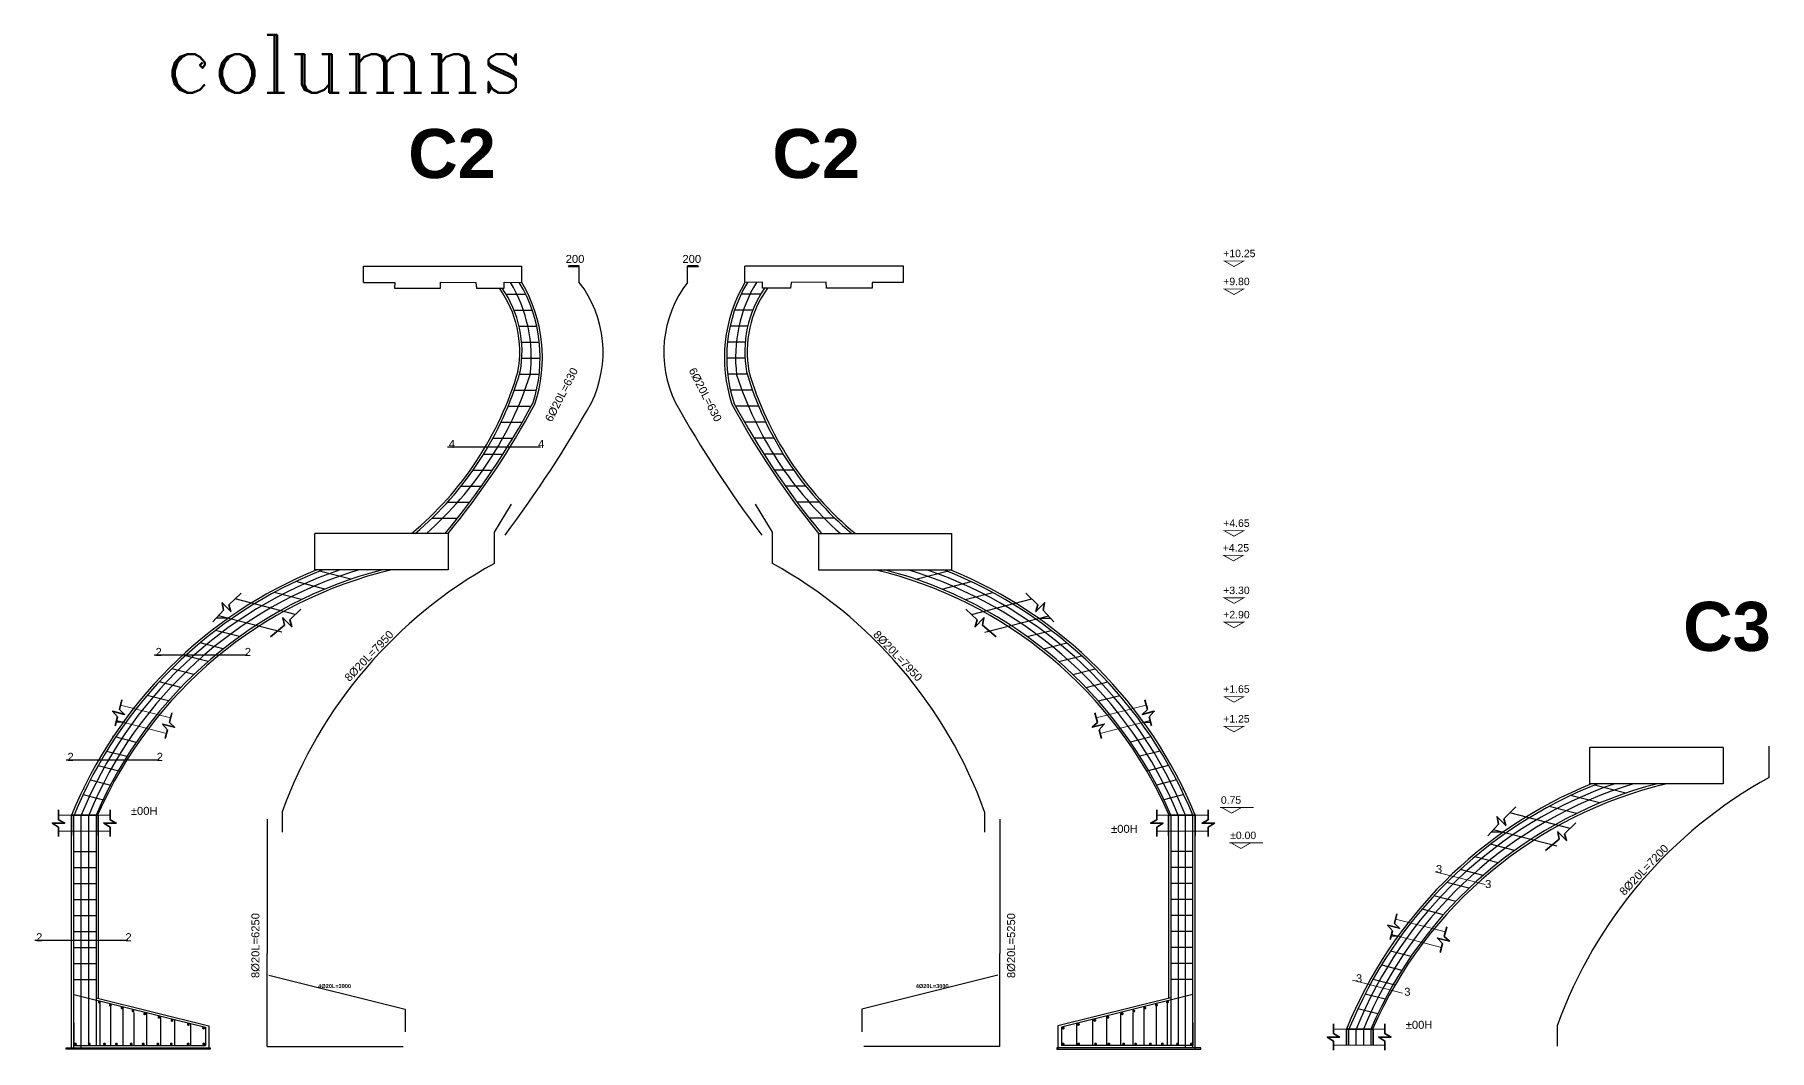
# Model space of a CAD drawing. Header units: inches. Extents: x -291016 to -124071, y 25078 to 137196.
# Drawn here: x -207056 to -203805, y 49739 to 51643 of the extents above; entities that cross this region are included whole.
import ezdxf

# ---------------------------------------------------------------- set-up
doc = ezdxf.new("R2010")
doc.units = ezdxf.units.IN
doc.header["$MEASUREMENT"] = 0
doc.linetypes.add('Dashed', pattern=[564.444447, 282.222223, -282.222223])
doc.linetypes.add('HIDDEN', pattern=[9.525, 6.35, -3.175])
for name, color, linetype in [('Conc', 1, 'Continuous'), ('HATC H', 8, 'Continuous'), ('Reinf+', 6, 'Dashed'), ('Reinf_', 6, 'Continuous'), ('TEX', 4, 'Continuous')]:
    doc.layers.add(name, color=color, linetype=linetype)
for name, color, linetype, lineweight in [('Concret', 3, 'Continuous', 60), ('dim', 106, 'Continuous', 18), ('Furn', 106, 'Continuous', 9), ('HATCH', 8, 'Continuous', 9), ('text', 7, 'Continuous', 35), ('wal', 7, 'Continuous', 50)]:
    doc.layers.add(name, color=color, linetype=linetype, lineweight=lineweight)
doc.styles.add('50', font='arial.ttf', dxfattribs={"height": 150})
doc.styles.add('AX', font='arial.ttf')
doc.styles.add('ROMANIC', font='romanc.shx')
doc.styles.add('SANSSERIFBOLD', font='sasb____.pfb', dxfattribs={"height": 70})

msp = doc.modelspace()

# ---------------------------------------------------------------- linework, layer by layer
for p, q in [((-206440.1665, 51208.7061), (-206143.0511, 51208.7061)), ((-205428.127, 51208.7061), (-205725.2424, 51208.7061)), ((-206440.1665, 51178.5884), (-206381.4953, 51178.5884)), ((-206381.4953, 51178.5884), (-206381.8921, 51167.8761)), ((-206295.7193, 51167.8761), (-206295.5553, 51178.6689)), ((-206295.5553, 51178.6689), (-206229.7504, 51178.5884)), ((-206229.7504, 51178.5884), (-206228.3826, 51167.8761)), ((-206176.3197, 51167.8761), (-206176.2915, 51178.6752)), ((-206176.2915, 51178.6752), (-206143.0511, 51178.5884)), ((-205692.002, 51178.6752), (-205725.2424, 51178.5884)), ((-205691.9738, 51167.8761), (-205692.002, 51178.6752)), ((-205638.5431, 51178.5884), (-205639.9109, 51167.8761)), ((-205572.7382, 51178.6689), (-205638.5431, 51178.5884)), ((-205572.5741, 51167.8761), (-205572.7382, 51178.6689)), ((-205428.127, 51178.5884), (-205486.7982, 51178.5884)), ((-205486.7982, 51178.5884), (-205486.4014, 51167.8761)), ((-206381.8921, 51167.8761), (-206295.7193, 51167.8761)), ((-206228.3826, 51167.8761), (-206176.3197, 51167.8761)), ((-205639.9109, 51167.8761), (-205691.9738, 51167.8761)), ((-205486.4014, 51167.8761), (-205572.5741, 51167.8761)), ((-206964.1735, 50228.2354), (-206964.1735, 50231.0713)), ((-204904.12, 50228.2354), (-204904.12, 50231.0713)), ((-204574.8735, 49827.2807), (-204574.8735, 49830.1166))]:
    msp.add_line(p, q)
at = {"color": 3}
for p, q in [((-206440.1665, 51178.5884), (-206440.1665, 51208.7061)), ((-206143.0511, 51178.5884), (-206143.0511, 51208.7061)), ((-206035.5186, 51178.5884), (-206035.5186, 51208.7061)), ((-205832.7749, 51178.5884), (-205832.7749, 51208.7061)), ((-205725.2424, 51178.5884), (-205725.2424, 51208.7061)), ((-205428.127, 51178.5884), (-205428.127, 51208.7061)), ((-206172.937, 51156.7881), (-206136.268, 51156.7881)), ((-205695.3565, 51156.7881), (-205732.0255, 51156.7881)), ((-206158.0339, 51126.7881), (-206123.9002, 51126.7881)), ((-205710.2596, 51126.7881), (-205744.3933, 51126.7881)), ((-206148.5381, 51096.7881), (-206115.4427, 51096.7881)), ((-205719.7553, 51096.7881), (-205752.8508, 51096.7881)), ((-206143.7136, 51066.7881), (-206110.5308, 51066.7881)), ((-205724.5799, 51066.7881), (-205757.7627, 51066.7881)), ((-206147.5026, 51006.7881), (-206110.7133, 51006.7881)), ((-206143.2382, 51036.7881), (-206108.9735, 51036.7881)), ((-205725.0553, 51036.7881), (-205759.32, 51036.7881)), ((-205720.7909, 51006.7881), (-205757.5802, 51006.7881)), ((-206157.2585, 50976.7881), (-206115.8147, 50976.7881)), ((-205711.035, 50976.7881), (-205752.4788, 50976.7881)), ((-206168.7407, 50946.7881), (-206125.5531, 50946.7881)), ((-205699.5528, 50946.7881), (-205742.7404, 50946.7881)), ((-206182.0549, 50916.7881), (-206142.2994, 50916.7881)), ((-205686.2385, 50916.7881), (-205725.9941, 50916.7881)), ((-206197.3351, 50886.7881), (-206159.9644, 50886.7881)), ((-205670.9584, 50886.7881), (-205708.3291, 50886.7881)), ((-206214.7511, 50856.7881), (-206178.5866, 50856.7881)), ((-205653.5424, 50856.7881), (-205689.7069, 50856.7881)), ((-206234.522, 50826.7881), (-206198.209, 50826.7881)), ((-205633.7715, 50826.7881), (-205670.0845, 50826.7881)), ((-206256.9342, 50796.7881), (-206218.8796, 50796.7881)), ((-205611.3593, 50796.7881), (-205649.4138, 50796.7881)), ((-206282.3719, 50766.7881), (-206240.6525, 50766.7881)), ((-206282.3719, 50766.7881), (-206240.6525, 50766.7881)), ((-206194.6467, 50710.177), (-206162.7862, 50763.1103)), ((-205673.6467, 50710.177), (-205705.5073, 50763.1103)), ((-205585.9216, 50766.7881), (-205627.641, 50766.7881)), ((-205585.9216, 50766.7881), (-205627.641, 50766.7881)), ((-206311.368, 50736.7881), (-206263.5885, 50736.7881)), ((-205556.9255, 50736.7881), (-205604.705, 50736.7881)), ((-206531.0005, 50639.8753), (-206531.0005, 50707.8238)), ((-206281.3308, 50707.8238), (-206531.0005, 50707.8238)), ((-206281.3308, 50707.8238), (-206281.3308, 50639.8753)), ((-206194.6467, 50651.7933), (-206194.6467, 50710.177)), ((-205673.6467, 50651.7933), (-205673.6467, 50710.177)), ((-205586.9627, 50707.8238), (-205586.9627, 50639.8753)), ((-205586.9627, 50707.8238), (-205337.293, 50707.8238)), ((-205337.293, 50639.8753), (-205337.293, 50707.8238)), ((-206281.3308, 50639.8753), (-206531.0005, 50639.8753)), ((-206527.631, 50639.8753), (-206527.631, 50639.8753)), ((-205586.9627, 50639.8753), (-205337.293, 50639.8753)), ((-205340.6625, 50639.8753), (-205340.6625, 50639.8753)), ((-206693.5681, 50548.9195), (-206716.0306, 50548.9195)), ((-205174.7254, 50548.9195), (-205152.2629, 50548.9195)), ((-206890.5348, 50354.1034), (-206903.4378, 50354.1034)), ((-204977.7587, 50354.1034), (-204964.8557, 50354.1034)), ((-204141.7005, 50238.9206), (-204141.7005, 50306.8691)), ((-203892.0308, 50306.8691), (-204141.7005, 50306.8691)), ((-203892.0308, 50306.8691), (-203892.0308, 50238.9206)), ((-203805.3467, 50250.8386), (-203805.3467, 50309.2223)), ((-203892.0308, 50238.9206), (-204141.7005, 50238.9206)), ((-204138.331, 50238.9206), (-204138.331, 50238.9206)), ((-206592.3928, 50186.1878), (-206592.3928, 50148.1283)), ((-205275.9006, 50186.1878), (-205275.9006, 50148.1283)), ((-206987.0935, 49741.5), (-206987.0935, 50141.9977)), ((-204881.2, 49741.5), (-204881.2, 50141.9977)), ((-204304.2681, 50147.9648), (-204326.7306, 50147.9648)), ((-206982.8435, 50111.9977), (-206941.3, 50111.9977)), ((-204885.45, 50111.9977), (-204926.9935, 50111.9977)), ((-206982.8435, 50081.9977), (-206941.3, 50081.9977)), ((-204885.45, 50081.9977), (-204926.9935, 50081.9977)), ((-206982.8435, 50051.9977), (-206941.3, 50051.9977)), ((-204885.45, 50051.9977), (-204926.9935, 50051.9977)), ((-206982.8435, 50021.9977), (-206941.3, 50021.9977)), ((-204885.45, 50021.9977), (-204926.9935, 50021.9977)), ((-206982.8435, 49991.9977), (-206941.3, 49991.9977)), ((-204885.45, 49991.9977), (-204926.9935, 49991.9977)), ((-206982.8435, 49961.9977), (-206941.3, 49961.9977)), ((-204885.45, 49961.9977), (-204926.9935, 49961.9977)), ((-204501.2348, 49953.1487), (-204514.1378, 49953.1487)), ((-206982.8435, 49931.9977), (-206941.3, 49931.9977)), ((-206982.8435, 49901.9977), (-206941.3, 49901.9977)), ((-206620.7467, 49746.1691), (-206620.7467, 49920.7787)), ((-205247.5467, 49746.1691), (-205247.5467, 49920.7787)), ((-204885.45, 49931.9977), (-204926.9935, 49931.9977)), ((-204885.45, 49901.9977), (-204926.9935, 49901.9977)), ((-206982.8435, 49871.9977), (-206941.3, 49871.9977)), ((-204885.45, 49871.9977), (-204926.9935, 49871.9977)), ((-204203.0928, 49785.2332), (-204203.0928, 49747.1736)), ((-206982.8435, 49748.25), (-206736.3435, 49748.25)), ((-204885.45, 49748.25), (-205131.95, 49748.25))]:
    msp.add_line(p, q, dxfattribs=at)
at = {"color": 1}
for p, q in [((-206282.8763, 50870.3542), (-206108.1263, 50870.3542)), ((-206832.4118, 50480.5864), (-206657.6618, 50480.5864)), ((-206997.5094, 50283.9263), (-206822.7594, 50283.9263)), ((-207056.2185, 49945.8381), (-206881.4685, 49945.8381))]:
    msp.add_line(p, q, dxfattribs=at)
at = {"color": 3}
for points in [[(-206512.2526, 50603.7577), (-206566.9333, 50617.8467)], [(-206463.5438, 50622.1873), (-206522.4127, 50637.3554)], [(-205404.7497, 50622.1873), (-205345.8808, 50637.3554)], [(-205356.0409, 50603.7577), (-205301.3602, 50617.8467)], [(-206567.8057, 50556.1118), (-206680.7811, 50585.2209)], [(-206555.9444, 50584.0355), (-206607.4465, 50597.3054)], [(-205312.3491, 50584.0355), (-205260.847, 50597.3054)], [(-205300.4878, 50556.1118), (-205187.5124, 50585.2209)], [(-206592.7544, 50522.944), (-206711.9315, 50553.651)], [(-205275.5391, 50522.944), (-205156.362, 50553.651)], [(-206672.1084, 50514.6827), (-206717.1224, 50526.2809)], [(-205196.1851, 50514.6827), (-205151.171, 50526.2809)], [(-206702.7118, 50491.5881), (-206746.3856, 50502.841)], [(-205165.5817, 50491.5881), (-205121.9079, 50502.841)], [(-206757.6799, 50443.7915), (-206799.2547, 50454.5036)], [(-206731.1673, 50467.9401), (-206773.7077, 50478.901)], [(-205137.1262, 50467.9401), (-205094.5858, 50478.901)], [(-205110.6136, 50443.7915), (-205069.0388, 50454.5036)], [(-206782.4133, 50419.1844), (-206823.1616, 50429.6835)], [(-205085.8801, 50419.1844), (-205045.1319, 50429.6835)], [(-206805.5006, 50394.1532), (-206845.5394, 50404.4696)], [(-205062.7929, 50394.1532), (-205022.7541, 50404.4696)], [(-206904.3473, 50326.6825), (-206865.885, 50316.7723)], [(-204963.9462, 50326.6825), (-205002.4084, 50316.7723)], [(-206921.3921, 50300.0944), (-206883.3068, 50290.2814)], [(-204946.9013, 50300.0944), (-204984.9867, 50290.2814)], [(-206937.2416, 50273.1983), (-206896.1424, 50262.6088)], [(-204931.0519, 50273.1983), (-204972.1511, 50262.6088)], [(-206951.9335, 50246.004), (-206914.4214, 50236.3387)], [(-204916.36, 50246.004), (-204953.8721, 50236.3387)], [(-204074.2438, 50221.2326), (-204133.1127, 50236.4007)], [(-206965.4995, 50218.5196), (-206928.1932, 50208.9073)], [(-204902.794, 50218.5196), (-204940.1003, 50208.9073)], [(-204166.6444, 50183.0808), (-204218.1465, 50196.3507)], [(-204122.9526, 50202.803), (-204177.6333, 50216.892)], [(-206987.0935, 50141.9977), (-206987.0935, 50180.0573), (-206937, 50180.0573), (-206937, 50141.9977)], [(-206987.0935, 50141.9977), (-206987.0935, 50180.0573), (-206937, 50180.0573), (-206937, 50141.9977)], [(-206937, 50141.9977), (-206937, 50180.0573), (-206987.0935, 50180.0573), (-206987.0935, 50141.9977)], [(-206620.7467, 50172.1881), (-206620.7467, 49920.7787)], [(-205247.5467, 50172.1881), (-205247.5467, 49920.7787)], [(-204881.2, 50141.9977), (-204881.2, 50180.0573), (-204931.2935, 50180.0573), (-204931.2935, 50141.9977)], [(-204881.2, 50141.9977), (-204881.2, 50180.0573), (-204931.2935, 50180.0573), (-204931.2935, 50141.9977)], [(-204931.2935, 50141.9977), (-204931.2935, 50180.0573), (-204881.2, 50180.0573), (-204881.2, 50141.9977)], [(-204178.5057, 50155.1571), (-204291.4811, 50184.2662)], [(-206987.0935, 49962.0286), (-206987.0935, 49962.0286), (-206987.0935, 50141.9977)], [(-206937, 50141.9977), (-206937, 49836.4766)], [(-204931.2935, 50141.9977), (-204931.2935, 49836.4766)], [(-204881.2, 49962.0286), (-204881.2, 49962.0286), (-204881.2, 50141.9977)], [(-204203.4544, 50121.9893), (-204322.6315, 50152.6963)], [(-204313.4118, 50090.6334), (-204357.0856, 50101.8863)], [(-204282.8084, 50113.728), (-204327.8224, 50125.3263)], [(-204341.8673, 50066.9854), (-204384.4077, 50077.9463)], [(-204368.3799, 50042.8368), (-204409.9547, 50053.5489)], [(-204416.2006, 49993.1986), (-204456.2394, 50003.5149)], [(-204393.1133, 50018.2297), (-204433.8616, 50028.7289)], [(-204515.0473, 49925.7278), (-204476.585, 49915.8177)], [(-204547.9416, 49872.2436), (-204506.8424, 49861.6541)], [(-204532.0921, 49899.1397), (-204494.0068, 49889.3267)], [(-204562.6335, 49845.0493), (-204525.1214, 49835.384)], [(-204576.1995, 49817.5649), (-204538.8932, 49807.9526)], [(-204597.7935, 49749.1026), (-204597.7935, 49779.1026), (-204547.7, 49779.1026), (-204547.7, 49749.1026)], [(-204597.7935, 49749.1026), (-204597.7935, 49779.1026), (-204547.7, 49779.1026), (-204547.7, 49749.1026)], [(-204547.7, 49749.1026), (-204547.7, 49779.1026), (-204597.7935, 49779.1026), (-204597.7935, 49749.1026)], [(-206620.7467, 49746.1691), (-206365.7467, 49746.1691)], [(-205247.5467, 49746.1691), (-205502.5467, 49746.1691)]]:
    msp.add_lwpolyline(points, dxfattribs=at)
for points in [[(-206987.0935, 50180.0573), (-206937, 50180.0573)], [(-204881.2, 50180.0573), (-204931.2935, 50180.0573)], [(-204597.7935, 49779.1026), (-204547.7, 49779.1026)]]:
    msp.add_lwpolyline(points)
for points in [[(-206997.5, 49744), (-206727.5, 49744), (-206727.5, 49741.5), (-206997.5, 49741.5)], [(-206620.7467, 49746.1691), (-206620.7467, 49746.1691)], [(-205247.5467, 49746.1691), (-205247.5467, 49746.1691)], [(-204870.7935, 49744), (-205140.7935, 49744), (-205140.7935, 49741.5), (-204870.7935, 49741.5)]]:
    msp.add_lwpolyline(points, close=True, dxfattribs=at)
for centre, radius, start, end in [((-206382.7697, 51037.6162), 278.0974, 341.7335357, 30.458666), ((-206205.8191, 51047.5794), 214.8619, 333.8258053, 37.5704027), ((-205662.4743, 51047.5794), 214.8619, 142.4295973, 206.1741947), ((-205485.5238, 51037.6162), 278.0974, 149.541334, 198.2664643), ((-206353.3509, 51048.4624), 206.1367, 349.7213109, 35.4008602), ((-205514.9426, 51048.4624), 206.1367, 144.5991398, 190.2786891), ((-206744.349, 51184.2938), 618.3828, 309.6003011, 343.8327678), ((-205123.9445, 51184.2938), 618.3828, 196.1672322, 230.3996989), ((-207444.2918, 51663.2438), 1505.0933, 320.5954987, 331.7325726), ((-207958.3778, 52045.2815), 2231.1528, 323.0786679, 330.6825946), ((-203909.9157, 52045.2815), 2231.1528, 209.3174054, 216.9213321), ((-204424.0017, 51663.2438), 1505.0933, 208.2674274, 219.4045013), ((-206980.3668, 50179.1012), 6.7943, 142.390346, 171.9108778), ((-204887.9267, 50179.1012), 6.7943, 8.0891222, 37.609654), ((-204591.0668, 49778.1465), 6.7943, 142.390346, 171.9108778)]:
    msp.add_arc(centre, radius, start, end)
for centre, radius, start, end in [((-205774.5915, 49890.2675), 869.6941, 118.8809946, 160.1074128), ((-206093.702, 49890.2675), 869.6941, 19.8925872, 61.1190054), ((-206209.3604, 49862.3881), 840.1086, 112.26213, 157.7821807), ((-206200.407, 49855.6915), 805.9959, 103.3599478, 156.2691358), ((-205667.8865, 49855.6915), 805.9959, 23.7308642, 76.6400522), ((-205658.9331, 49862.3881), 840.1086, 22.2178193, 67.73787), ((-203820.0604, 49461.4334), 840.1086, 112.26213, 157.7821807), ((-203811.107, 49454.7368), 805.9959, 103.3599478, 156.2691358), ((-203385.2915, 49489.3129), 869.6941, 118.8809946, 160.1074128)]:
    msp.add_arc(centre, radius, start, end, dxfattribs=at)
at = {"layer": 'Conc', "color": 3}
for p, q in [((-206362.1024, 49816.0881), (-206362.1024, 49773.5881)), ((-205506.1911, 49816.0881), (-205506.1911, 49773.5881))]:
    msp.add_line(p, q, dxfattribs=at)
at = {"layer": 'Conc'}
for p, q in [((-206729.6967, 49784.9381), (-206729.6967, 49742.4381)), ((-205138.5967, 49784.9381), (-205138.5967, 49742.4381))]:
    msp.add_line(p, q, dxfattribs=at)
at = {"layer": 'Conc', "color": 3}
for points in [[(-206617.1024, 49879.8381), (-206362.1024, 49816.0881)], [(-205251.1911, 49879.8381), (-205506.1911, 49816.0881)]]:
    msp.add_lwpolyline(points, dxfattribs=at)
at = {"layer": 'Conc'}
for points in [[(-206941.3, 49837.8389), (-206729.6967, 49784.9381)], [(-204926.9935, 49837.8389), (-205138.5967, 49784.9381)]]:
    msp.add_lwpolyline(points, dxfattribs=at)
at = {"layer": 'Concret', "color": 0, "linetype": 'HIDDEN', "lineweight": 70}
for p, q in [((-206987.0935, 49804), (-206987.0935, 49804)), ((-204881.2, 49804), (-204881.2, 49804))]:
    msp.add_line(p, q, dxfattribs=at)
at = {"layer": 'dim', "color": 1, "linetype": 'Continuous'}
for p, q in [((-204834.4426, 50194.5686), (-204771.7961, 50194.5686)), ((-204817.0846, 50128.3371), (-204754.4381, 50128.3371))]:
    msp.add_line(p, q, dxfattribs=at)
at = {"layer": 'Furn', "color": 4}
for p, q in [((-206812.1927, 49799), (-206812.1927, 49799)), ((-205056.1008, 49799), (-205056.1008, 49799))]:
    msp.add_line(p, q, dxfattribs=at)
at = {"layer": 'Furn', "color": 4, "lineweight": 50}
for points in [[(-206035.5186, 51208.6983), (-206055.5186, 51208.6785), (-206055.5186, 51208.6785)], [(-205832.7749, 51208.6983), (-205812.7749, 51208.6785), (-205812.7749, 51208.6785)]]:
    msp.add_lwpolyline(points, dxfattribs=at)
at = {"layer": 'Furn', "color": 4}
for centre in [(-206982.1927, 49750.1719), (-206852.0935, 49750.1719), (-205016.2, 49750.1719), (-204886.1008, 49750.1719)]:
    msp.add_circle(centre, 1.2, dxfattribs=at)
at = {"layer": 'HATC H', "color": 4, "linetype": 'Continuous', "const_width": 1.5}
for points in [[(-204826.9516, 51218.7315), (-204808.5934, 51208.2666), (-204790.2352, 51218.7315)], [(-204826.9516, 51166.2315), (-204808.5934, 51155.7666), (-204790.2352, 51166.2315)], [(-204826.9516, 50713.2315), (-204808.5934, 50702.7666), (-204790.2352, 50713.2315)], [(-204828, 50667), (-204809.6418, 50656.5351), (-204791.2837, 50667)], [(-204826.9516, 50587.2315), (-204808.5934, 50576.7666), (-204790.2352, 50587.2315)], [(-204826.9516, 50541.7315), (-204808.5934, 50531.2666), (-204790.2352, 50541.7315)], [(-204826.9516, 50402.2315), (-204808.5934, 50391.7666), (-204790.2352, 50402.2315)], [(-204826.9516, 50346.5038), (-204808.5934, 50336.0389), (-204790.2352, 50346.5038)], [(-204831.4003, 50194.2315), (-204813.0421, 50183.7666), (-204794.684, 50194.2315)], [(-204814.0423, 50128), (-204795.6841, 50117.5351), (-204777.326, 50128)]]:
    msp.add_lwpolyline(points, close=True, dxfattribs=at)
at = {"layer": 'HATCH', "lineweight": 5}
for points in [[(-206902.6345, 50357.221), (-206809.114, 50333.1246)], [(-206801.6287, 50362.1758), (-206895.1492, 50386.2721)], [(-205066.6648, 50362.1758), (-204973.1442, 50386.2721)], [(-204965.659, 50357.221), (-205059.1795, 50333.1246)], [(-206910.1198, 50328.1698), (-206908.7578, 50327.8189)], [(-204958.1737, 50328.1698), (-204959.5357, 50327.8189)], [(-206915.0098, 50180.0573), (-207011.5848, 50180.0573)], [(-204953.2837, 50180.0573), (-204856.7087, 50180.0573)], [(-207011.5848, 50150.0573), (-206915.0098, 50150.0573)], [(-204856.7087, 50150.0573), (-204953.2837, 50150.0573)], [(-204412.3287, 49961.2211), (-204505.8492, 49985.3175)], [(-204513.3345, 49956.2663), (-204419.814, 49932.1699)], [(-204520.8198, 49927.2151), (-204519.4578, 49926.8642)], [(-204525.7098, 49779.1026), (-204622.2848, 49779.1026)], [(-204622.2848, 49749.1026), (-204525.7098, 49749.1026)]]:
    msp.add_lwpolyline(points, dxfattribs=at)
at = {"layer": 'HATCH', "color": 1, "lineweight": 5}
for points in [[(-204337.8819, 50049.93), (-204431.4025, 50074.0263)], [(-204492.9991, 49846.5296), (-204586.5197, 49870.626)]]:
    msp.add_lwpolyline(points, dxfattribs=at)
at = {"layer": 'Reinf+'}
for p, q in [((-206982.8435, 49790.75), (-206982.8435, 49748.25)), ((-204885.45, 49790.75), (-204885.45, 49748.25))]:
    msp.add_line(p, q, dxfattribs=at)
at = {"layer": 'Reinf+', "const_width": 2.72}
for points in [[(-206936.4124, 49829.9492, -1), (-206933.7694, 49829.3066, -1)], [(-206915.7134, 49824.2761, -1), (-206913.0704, 49823.6336, -1)], [(-206893.9625, 49818.9883, -1), (-206891.3195, 49818.3457, -1)], [(-206873.2635, 49813.3152, -1), (-206870.6205, 49812.6727, -1)], [(-206851.5126, 49808.0273, -1), (-206848.8696, 49807.3848, -1)], [(-206824.6627, 49801.4998, -1), (-206822.0196, 49800.8572, -1)], [(-205043.6308, 49801.4998, 1), (-205046.2738, 49800.8572, 1)], [(-205016.7809, 49808.0273, 1), (-205019.4239, 49807.3848, 1)], [(-204995.03, 49813.3152, 1), (-204997.673, 49812.6727, 1)], [(-204974.331, 49818.9883, 1), (-204976.974, 49818.3457, 1)], [(-204952.5801, 49824.2761, 1), (-204955.2231, 49823.6336, 1)], [(-204931.8811, 49829.9492, 1), (-204934.5241, 49829.3066, 1)], [(-206800.2714, 49795.57, -1), (-206797.6284, 49794.9275, -1)], [(-206769.4806, 49788.0844, -1), (-206766.8376, 49787.4418, -1)], [(-206741.1721, 49781.2023, -1), (-206738.5291, 49780.5597, -1)], [(-205127.1213, 49781.2023, 1), (-205129.7644, 49780.5597, 1)], [(-205098.8129, 49788.0844, 1), (-205101.4559, 49787.4418, 1)], [(-205068.022, 49795.57, 1), (-205070.6651, 49794.9275, 1)], [(-206981.2163, 49751.0377, -1), (-206978.4963, 49751.0377, -1)], [(-206955.3458, 49751.0377, -1), (-206952.6258, 49751.0377, -1)], [(-206926.7302, 49751.0377, -1), (-206924.0102, 49751.0377, -1)], [(-206904.3458, 49751.0377, -1), (-206901.6258, 49751.0377, -1)], [(-206876.7137, 49751.0377, -1), (-206873.9937, 49751.0377, -1)], [(-206854.3293, 49751.0377, -1), (-206851.6093, 49751.0377, -1)], [(-206826.6972, 49751.0377, -1), (-206823.9772, 49751.0377, -1)], [(-206801.5956, 49751.0377, -1), (-206798.8756, 49751.0377, -1)], [(-206769.9078, 49751.0377, -1), (-206767.1878, 49751.0377, -1)], [(-206740.7749, 49751.0377, -1), (-206738.0549, 49751.0377, -1)], [(-205127.5186, 49751.0377, 1), (-205130.2386, 49751.0377, 1)], [(-205098.3856, 49751.0377, 1), (-205101.1056, 49751.0377, 1)], [(-205066.6979, 49751.0377, 1), (-205069.4179, 49751.0377, 1)], [(-205041.5963, 49751.0377, 1), (-205044.3163, 49751.0377, 1)], [(-205013.9642, 49751.0377, 1), (-205016.6842, 49751.0377, 1)], [(-204991.5798, 49751.0377, 1), (-204994.2998, 49751.0377, 1)], [(-204963.9477, 49751.0377, 1), (-204966.6677, 49751.0377, 1)], [(-204941.5633, 49751.0377, 1), (-204944.2833, 49751.0377, 1)], [(-204912.9477, 49751.0377, 1), (-204915.6677, 49751.0377, 1)], [(-204887.0772, 49751.0377, 1), (-204889.7972, 49751.0377, 1)]]:
    msp.add_lwpolyline(points, format="xyb", close=True, dxfattribs=at)
at = {"layer": 'Reinf_'}
for p, q in [((-206982.8435, 49744), (-206982.8435, 50180.0573)), ((-206968.8435, 49744), (-206968.8435, 50180.0573)), ((-204899.45, 49744), (-204899.45, 50180.0573)), ((-204885.45, 49744), (-204885.45, 50180.0573)), ((-206736.3435, 49782.3055), (-206736.3435, 49748.25)), ((-205131.95, 49782.3055), (-205131.95, 49748.25)), ((-204593.5435, 49749.1026), (-204593.5435, 49779.1026)), ((-204579.5435, 49749.1026), (-204579.5435, 49779.1026))]:
    msp.add_line(p, q, dxfattribs=at)
for points in [[(-206955.3, 50180.0573), (-206955.3, 49751.3875)], [(-206941.3, 50180.0573), (-206941.3, 49748.25)], [(-204926.9935, 50180.0573), (-204926.9935, 49748.25)], [(-204912.9935, 50180.0573), (-204912.9935, 49751.3875)], [(-206982.8435, 49843.9305), (-206736.3435, 49782.3055)], [(-204885.45, 49843.9305), (-205131.95, 49782.3055)], [(-206934.2166, 49831.7738), (-206934.2166, 49748.25)], [(-206914.0361, 49826.7287), (-206914.0361, 49748.25)], [(-206890.7849, 49820.9159), (-206890.7849, 49748.25)], [(-206870.1657, 49809.9041), (-206870.1657, 49749.1266)], [(-206846.9144, 49809.0276), (-206846.9144, 49748.25)], [(-206820.5921, 49803.3677), (-206820.5921, 49748.25)], [(-205047.7014, 49803.3677), (-205047.7014, 49748.25)], [(-205021.3791, 49809.0276), (-205021.3791, 49748.25)], [(-204998.1278, 49809.9041), (-204998.1278, 49749.1266)], [(-204977.5086, 49820.9159), (-204977.5086, 49748.25)], [(-204954.2574, 49826.7287), (-204954.2574, 49748.25)], [(-204934.0769, 49831.7738), (-204934.0769, 49748.25)], [(-206794.2698, 49796.7871), (-206794.2698, 49748.25)], [(-206764.4379, 49789.3291), (-206764.4379, 49748.25)], [(-205103.8556, 49789.3291), (-205103.8556, 49748.25)], [(-205074.0237, 49796.7871), (-205074.0237, 49748.25)], [(-204566, 49779.1026), (-204566, 49749.1026)], [(-204552, 49779.1026), (-204552, 49749.1026)]]:
    msp.add_lwpolyline(points, dxfattribs=at)
for centre, radius, start, end in [((-206399.3899, 51037.6596), 273.7974, 353.1949901, 30.992481), ((-206382.7697, 51037.6162), 273.7974, 341.7335357, 30.992481), ((-205485.5238, 51037.6162), 273.7974, 149.007519, 198.2664643), ((-205468.9036, 51037.6596), 273.7974, 149.007519, 186.8050099), ((-206353.3509, 51048.4624), 210.4367, 349.7213109, 34.573036), ((-205514.9426, 51048.4624), 210.4367, 145.426964, 190.2786891), ((-206744.349, 51184.2938), 622.6828, 310.0761856, 343.8327678), ((-205123.9445, 51184.2938), 622.6828, 196.1672322, 229.9238144), ((-206772.5196, 51214.7912), 678.1918, 311.6232879, 341.9998855), ((-205095.7739, 51214.7912), 678.1918, 198.0001145, 228.3767121), ((-207444.2918, 51663.2438), 1500.7933, 320.4605029, 331.7325726), ((-204424.0017, 51663.2438), 1500.7933, 208.2674274, 219.5394971), ((-206209.3604, 49862.3881), 835.8086, 111.5306226, 157.7821807), ((-206221.6121, 49877.6521), 806.1039, 108.9919439, 157.9667791), ((-206215.1874, 49874.1849), 800.5551, 106.971647, 157.5377038), ((-206203.9363, 49862.4695), 802.8494, 104.4631842, 156.6981119), ((-205664.3571, 49862.4695), 802.8494, 23.3018881, 75.5368158), ((-205653.106, 49874.1849), 800.5551, 22.4622962, 73.028353), ((-205646.6813, 49877.6521), 806.1039, 22.0332209, 71.0080561), ((-205658.9331, 49862.3881), 835.8086, 22.2178193, 68.4693774), ((-203820.0604, 49461.4334), 835.8086, 111.5306226, 157.7821807), ((-203832.3121, 49476.6974), 806.1039, 108.9919439, 157.9667791), ((-203825.8874, 49473.2302), 800.5551, 106.971647, 157.5377038), ((-203814.6363, 49461.5148), 802.8494, 104.4631842, 156.6981119)]:
    msp.add_arc(centre, radius, start, end, dxfattribs=at)
at = {"layer": 'text', "ltscale": 7}
for points in [[(-206669.4757, 50596.3069), (-206692.0865, 50574.1349), (-206688.4996, 50561.4637), (-206704.7615, 50578.0475), (-206702.0921, 50564.3236), (-206722.1802, 50542.1233)], [(-205198.8178, 50596.3069), (-205176.207, 50574.1349), (-205179.7939, 50561.4637), (-205163.532, 50578.0475), (-205166.2014, 50564.3236), (-205146.1133, 50542.1233)], [(-206557.4081, 50566.3075), (-206578.2032, 50545.9161), (-206574.6163, 50533.2449), (-206590.8782, 50549.8287), (-206588.2087, 50536.1048), (-206614.2628, 50514.3974)], [(-205310.8854, 50566.3075), (-205290.0903, 50545.9161), (-205293.6772, 50533.2449), (-205277.4153, 50549.8287), (-205280.0848, 50536.1048), (-205254.0307, 50514.3974)], [(-206892.678, 50395.8632), (-206897.3173, 50377.8576), (-206887.6988, 50368.8626), (-206910.1908, 50374.6578), (-206900.8138, 50364.2874), (-206905.1057, 50347.6299)], [(-204975.6155, 50395.8632), (-204970.9762, 50377.8576), (-204980.5946, 50368.8626), (-204958.1027, 50374.6578), (-204967.4797, 50364.2874), (-204963.1878, 50347.6299)], [(-206799.1575, 50371.7668), (-206803.7968, 50353.7612), (-206794.1783, 50344.7662), (-206816.6702, 50350.5615), (-206807.2932, 50340.1911), (-206811.5852, 50323.5336)], [(-205069.136, 50371.7668), (-205064.4967, 50353.7612), (-205074.1152, 50344.7662), (-205051.6233, 50350.5615), (-205061.0002, 50340.1911), (-205056.7083, 50323.5336)], [(-206794.1783, 50344.7662), (-206816.6702, 50350.5615)], [(-205074.1152, 50344.7662), (-205051.6233, 50350.5615)], [(-204280.1757, 50195.3522), (-204302.7865, 50173.1802), (-204299.1996, 50160.509), (-204315.4615, 50177.0928), (-204312.7921, 50163.3689), (-204332.8802, 50141.1686)], [(-207011.5848, 50189.9615), (-207011.5848, 50171.3679), (-207000.0262, 50165.0573), (-207023.2527, 50165.0573), (-207011.5848, 50157.3545), (-207011.5848, 50140.153)], [(-207000.0262, 50165.0573), (-207023.2527, 50165.0573)], [(-206915.0098, 50189.9615), (-206915.0098, 50171.3679), (-206903.4512, 50165.0573), (-206926.6777, 50165.0573), (-206915.0098, 50157.3545), (-206915.0098, 50140.153)], [(-206903.4512, 50165.0573), (-206926.6777, 50165.0573)], [(-204953.2837, 50189.9615), (-204953.2837, 50171.3679), (-204964.8423, 50165.0573), (-204941.6158, 50165.0573), (-204953.2837, 50157.3545), (-204953.2837, 50140.153)], [(-204964.8423, 50165.0573), (-204941.6158, 50165.0573)], [(-204856.7087, 50189.9615), (-204856.7087, 50171.3679), (-204868.2673, 50165.0573), (-204845.0408, 50165.0573), (-204856.7087, 50157.3545), (-204856.7087, 50140.153)], [(-204868.2673, 50165.0573), (-204845.0408, 50165.0573)], [(-204168.1081, 50165.3528), (-204188.9032, 50144.9614), (-204185.3163, 50132.2902), (-204201.5782, 50148.874), (-204198.9087, 50135.1501), (-204224.9628, 50113.4427)], [(-204503.378, 49994.9085), (-204508.0173, 49976.9029), (-204498.3988, 49967.9079), (-204520.8908, 49973.7031), (-204511.5138, 49963.3328), (-204515.8057, 49946.6753)], [(-204409.8575, 49970.8121), (-204414.4968, 49952.8065), (-204404.8783, 49943.8115), (-204427.3702, 49949.6068), (-204417.9932, 49939.2364), (-204422.2852, 49922.5789)], [(-204404.8783, 49943.8115), (-204427.3702, 49949.6068)], [(-204622.2848, 49789.0069), (-204622.2848, 49770.4132), (-204610.7262, 49764.1026), (-204633.9527, 49764.1026), (-204622.2848, 49756.3999), (-204622.2848, 49739.1983)], [(-204525.7098, 49789.0069), (-204525.7098, 49770.4132), (-204514.1512, 49764.1026), (-204537.3777, 49764.1026), (-204525.7098, 49756.3999), (-204525.7098, 49739.1983)], [(-204610.7262, 49764.1026), (-204633.9527, 49764.1026)], [(-204514.1512, 49764.1026), (-204537.3777, 49764.1026)]]:
    msp.add_lwpolyline(points, dxfattribs=at)

# ---------------------------------------------------------------- texts
at = {"layer": 'TEX', "color": 0, "style": 'ROMANIC'}
msp.add_text('columns ', height=108.84341, dxfattribs=at).set_placement((-206812, 51534))
at = {"layer": 'TEX', "color": 2, "ltscale": 0.2, "style": 'AX'}
for s, p in [('+10.25', (-204828.7323, 51225.8249)), ('+9.80', (-204828.7323, 51173.3249)), ('+4.65', (-204828.7323, 50720.3249)), ('+4.25', (-204829.7807, 50674.0934)), ('+3.30', (-204828.7323, 50594.3249)), ('+2.90', (-204828.7323, 50548.8249)), ('+1.65', (-204828.7323, 50409.3249)), ('+1.25', (-204828.7323, 50353.5972)), ('0.75', (-204833.181, 50201.3249)), ('%%P0.00', (-204815.823, 50135.0934))]:
    msp.add_text(s, height=14, dxfattribs=at).set_placement(p)
at = {"layer": 'text', "color": 0, "style": 'SANSSERIFBOLD'}
for s, p in [('C2', (-206356.1967, 51374.0381)), ('C2', (-205673.7593, 51374.0381)), ('C3', (-203966.8967, 50487.8334))]:
    msp.add_text(s, height=92, dxfattribs=at).set_placement(p)
at = {"layer": 'wal', "lineweight": 50, "char_height": 15, "style": '50'}
for s, insert, attachment_point in [('200', (-206061.0312, 51230.0381), 1), ('200', (-205807.2623, 51230.0381), 3), ('4', (-206280.1489, 50883.2042), 1), ('4', (-206112.8989, 50883.2042), 1), ('2', (-206829.6844, 50493.4364), 1), ('2', (-206662.4344, 50493.4364), 1), ('2', (-206994.7821, 50296.7763), 1), ('2', (-206827.5321, 50296.7763), 1), ('%%P00H', (-206875.9981, 50195.4666), 1), ('%%P00H', (-204989, 50161.8172), 3), ('3', (-204430.1541, 50086.5012), 1), ('3', (-204337.9726, 50058.3608), 1), ('2', (-207053.4911, 49958.6881), 1), ('2', (-206886.2411, 49958.6881), 1), ('3', (-204580.0377, 49881.7524), 1), ('3', (-204489.433, 49856.4334), 1), ('%%P00H', (-204486.6981, 49794.5119), 1)]:
    msp.add_mtext(s, dxfattribs=dict(at, insert=insert, attachment_point=attachment_point))
at = {"layer": 'wal', "lineweight": 50, "style": '50'}
for s, insert, char_height, attachment_point, rotation in [('6%%C20L=630', (-206100.6081, 50922.4881), 15, 1, 63.0014064), ('6%%C20L=630', (-205767.6854, 50922.4881), 15, 3, 296.9985936), ('8%%C20L=7950', (-206477.2498, 50439.6086), 15, 1, 46.3348357), ('8%%C20L=7950', (-205391.0437, 50439.6086), 15, 3, 313.6651643), ('8%%C20L=7200', (-204087.9498, 50038.6539), 15, 1, 46.3348357), ('8%%C20L=6250', (-206650.1024, 49874.679), 15, 1, 90), ('8%%C20L=5250', (-205218.1911, 49874.679), 15, 7, 90), ('{\\fArial|b1|i0|c0|p34;4%%C20L=3000}', (-206524.8136, 49863.3205), 7.5, 1, 0.0462748), ('{\\fArial|b1|i0|c0|p34;4%%C20L=3000}', (-205343.4799, 49863.3205), 7.5, 3, 359.9537252)]:
    msp.add_mtext(s, dxfattribs=dict(at, insert=insert, char_height=char_height, attachment_point=attachment_point, rotation=rotation))

doc.saveas('drawing.dxf')
